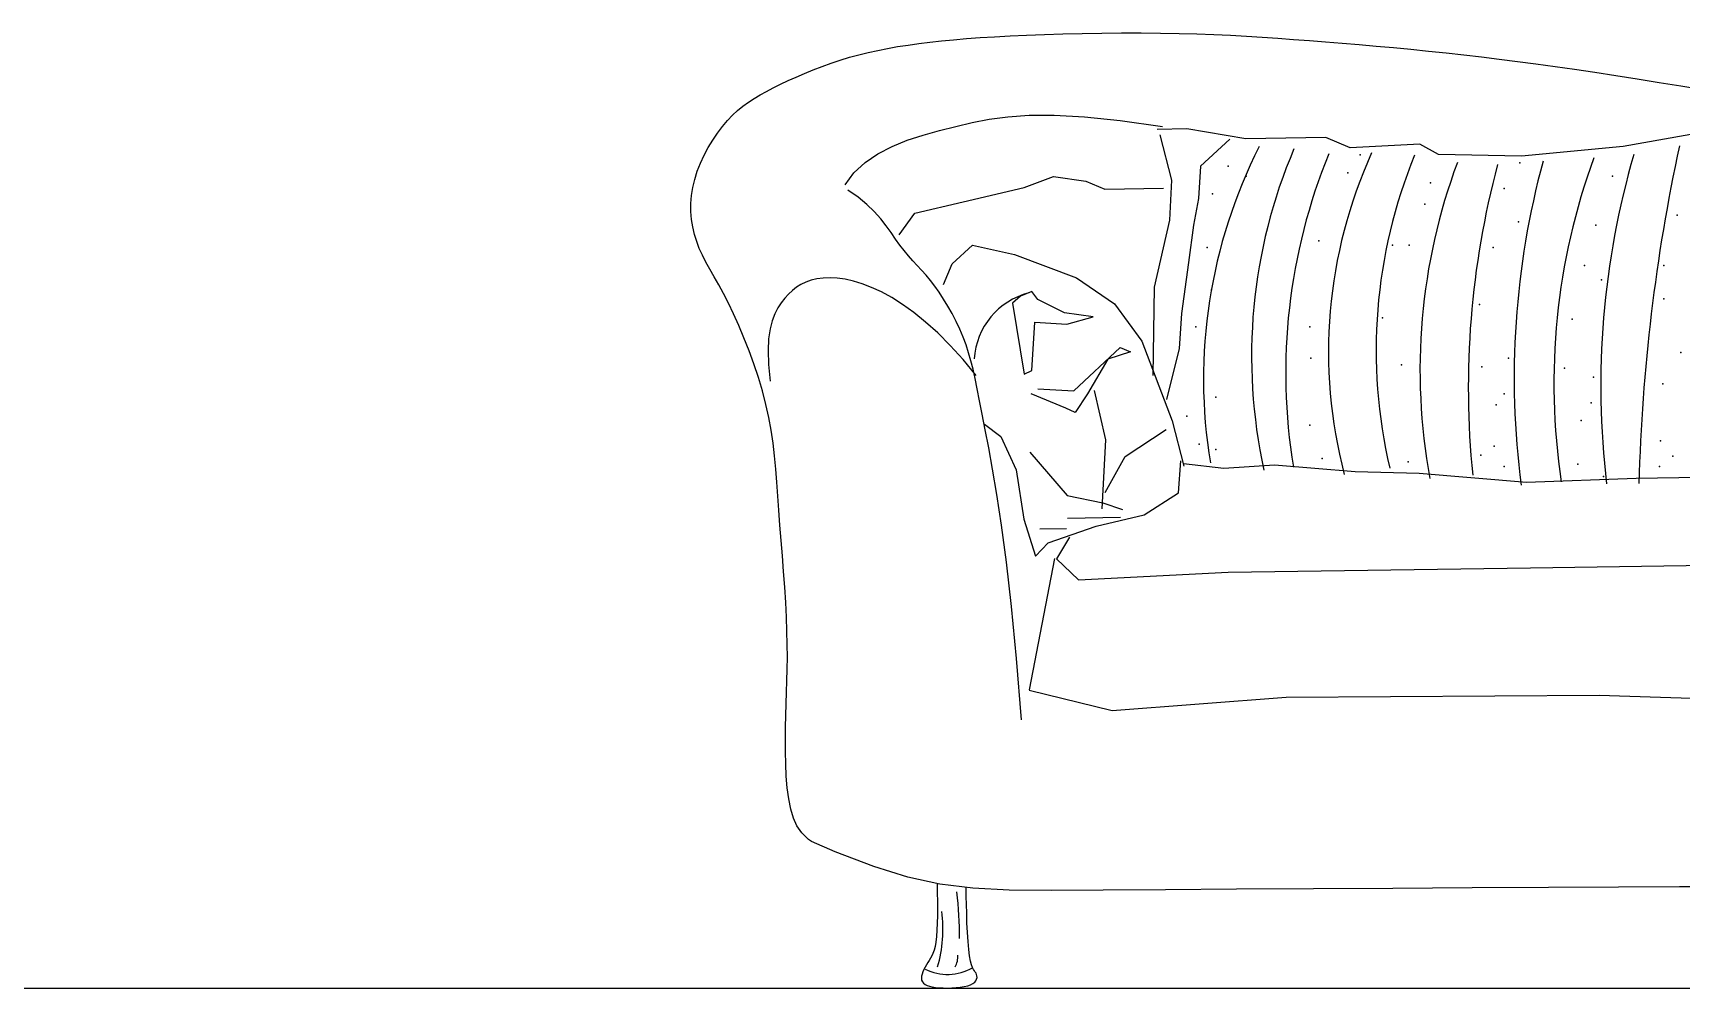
# Model space of a CAD drawing. Header units: inches. Extents: x 6 to 48.5, y 12.5 to 37.3.
# Drawn here: x 14.456 to 15.664, y 17.38 to 18.079 of the extents above; entities that cross this region are included whole.
import ezdxf

# ---------------------------------------------------------------- set-up
doc = ezdxf.new("R2010")
doc.units = ezdxf.units.IN
doc.header["$MEASUREMENT"] = 0
doc.layers.add('02', color=2, linetype='Continuous')
doc.layers.add('1', color=1, linetype='Continuous')

msp = doc.modelspace()

# ---------------------------------------------------------------- linework, layer by layer
at = {"layer": '02'}
for points in [[(15.0265, 17.4871), (15.0245, 17.4885), (15.0195, 17.4934), (15.0159, 17.4986), (15.0134, 17.5043), (15.0114, 17.5109), (15.0099, 17.5183), (15.0088, 17.5264), (15.0081, 17.535), (15.0077, 17.5439), (15.0075, 17.5529), (15.0075, 17.562), (15.0076, 17.5709), (15.0078, 17.5795), (15.0081, 17.588), (15.0084, 17.5964), (15.0086, 17.6048), (15.0088, 17.6133), (15.0089, 17.6222), (15.0088, 17.6314), (15.0086, 17.6412), (15.0082, 17.6515), (15.0077, 17.6623), (15.007, 17.6734), (15.0062, 17.6848), (15.0053, 17.6963), (15.0044, 17.7077), (15.0035, 17.7189), (15.0027, 17.7297), (15.002, 17.7401), (15.0012, 17.7502), (15.0004, 17.7599), (14.9995, 17.7695), (14.9984, 17.7789), (14.997, 17.7883), (14.9953, 17.7978), (14.9932, 17.8073), (14.9906, 17.8171), (14.9877, 17.827), (14.9844, 17.8369), (14.9809, 17.8466), (14.9771, 17.856), (14.9733, 17.865), (14.9695, 17.8735), (14.9657, 17.8814), (14.9621, 17.8885), (14.9586, 17.8949), (14.9553, 17.9008), (14.9522, 17.9063), (14.9493, 17.9115), (14.9467, 17.9165), (14.9444, 17.9215), (14.9425, 17.9266), (14.9409, 17.9318), (14.9396, 17.9373), (14.9387, 17.9428), (14.9383, 17.9485), (14.9383, 17.9543), (14.9387, 17.9602), (14.9396, 17.9662), (14.941, 17.9721), (14.9428, 17.9781), (14.9452, 17.984), (14.9479, 17.9899), (14.9509, 17.9955), (14.9542, 18.0009), (14.9577, 18.006), (14.9613, 18.0108), (14.965, 18.0152), (14.9687, 18.0191), (14.9725, 18.0226), (14.9764, 18.0257), (14.9804, 18.0287), (14.9845, 18.0314), (14.9889, 18.034), (14.9936, 18.0365), (14.9986, 18.0391), (15.0039, 18.0417), (15.0095, 18.0444), (15.0154, 18.047), (15.0215, 18.0497), (15.0279, 18.0523), (15.0343, 18.0548), (15.0409, 18.0572), (15.0476, 18.0594), (15.0544, 18.0615), (15.0612, 18.0634), (15.0681, 18.065), (15.0751, 18.0666), (15.0824, 18.068), (15.0897, 18.0693), (15.0973, 18.0705), (15.1052, 18.0716), (15.1133, 18.0726), (15.1218, 18.0736), (15.1307, 18.0744), (15.1401, 18.0752), (15.1501, 18.076), (15.1607, 18.0766), (15.1721, 18.0772), (15.1842, 18.0778), (15.1972, 18.0782), (15.2108, 18.0786), (15.2249, 18.0789), (15.2393, 18.0792), (15.2538, 18.0793), (15.2682, 18.0793), (15.2823, 18.0792), (15.2959, 18.079), (15.3089, 18.0787), (15.3214, 18.0782), (15.3335, 18.0777), (15.3452, 18.077), (15.3568, 18.0763), (15.3682, 18.0755), (15.3797, 18.0746), (15.3914, 18.0737), (15.4033, 18.0728), (15.4155, 18.0718), (15.4278, 18.0708), (15.4404, 18.0697), (15.453, 18.0686), (15.4658, 18.0674), (15.4787, 18.0661), (15.4916, 18.0648), (15.5045, 18.0634), (15.5174, 18.0619), (15.5305, 18.0602), (15.5439, 18.0585), (15.5574, 18.0567), (15.5714, 18.0548), (15.5857, 18.0527), (15.6006, 18.0505), (15.6159, 18.0481), (15.6316, 18.0457), (15.6476, 18.0431), (15.6635, 18.0406), (15.6794, 18.038)], [(15.0512, 17.968), (15.0577, 17.9769), (15.0658, 17.9845), (15.0752, 17.9908), (15.0856, 17.9962), (15.0968, 18.0007), (15.1084, 18.0045), (15.1204, 18.0078), (15.1324, 18.0109), (15.1443, 18.0137), (15.1567, 18.0162), (15.1704, 18.018), (15.1861, 18.0191), (15.2045, 18.0191), (15.2265, 18.0178), (15.2527, 18.0151), (15.2838, 18.0107)], [(15.2819, 18.0048), (15.2903, 17.9716), (15.2888, 17.9422), (15.2777, 17.8931), (15.2767, 17.8284)], [(15.2992, 17.7641), (15.3287, 17.7606), (15.3659, 17.7631), (15.4248, 17.7581), (15.4719, 17.7568), (15.5504, 17.7502), (15.6307, 17.7533), (15.6934, 17.7543), (15.6889, 17.7953), (15.7011, 17.8993), (15.7025, 17.9366), (15.7119, 17.9602), (15.7176, 17.9779), (15.7151, 18.0092), (15.6819, 18.0068), (15.6212, 17.9961), (15.5468, 17.9891), (15.486, 17.9902), (15.4722, 17.9978), (15.4213, 17.9951), (15.4035, 18.0027), (15.3447, 18.0018), (15.3015, 18.009), (15.2799, 18.0087)], [(15.333, 18.0016), (15.3117, 17.9817), (15.3101, 17.9582), (15.3065, 17.9385), (15.3029, 17.9111), (15.2976, 17.8738), (15.296, 17.8483), (15.2868, 17.8109)], [(15.0909, 17.9314), (15.1024, 17.9473), (15.1376, 17.9556), (15.1825, 17.9661), (15.204, 17.9742), (15.2276, 17.9707), (15.2414, 17.965), (15.2845, 17.9656)], [(15.1805, 17.5762), (15.1768, 17.6211), (15.1731, 17.6593), (15.1694, 17.6916), (15.1659, 17.7187), (15.1625, 17.7412), (15.1593, 17.7599), (15.1564, 17.7755), (15.1538, 17.7887), (15.1516, 17.8001), (15.1497, 17.81), (15.148, 17.8186), (15.1465, 17.8263), (15.145, 17.8331), (15.1434, 17.8393), (15.1417, 17.8451), (15.1398, 17.8508), (15.1376, 17.8566), (15.1352, 17.8624), (15.1325, 17.8681), (15.1296, 17.8738), (15.1266, 17.8792), (15.1234, 17.8844), (15.1202, 17.8894), (15.1169, 17.8939), (15.1137, 17.8981), (15.1105, 17.9019), (15.1072, 17.9055), (15.104, 17.909), (15.1008, 17.9125), (15.0976, 17.9161), (15.0945, 17.9199), (15.0913, 17.9239), (15.0882, 17.9283), (15.0849, 17.9331), (15.0813, 17.9381), (15.0773, 17.9433), (15.0726, 17.9485), (15.0671, 17.9538), (15.0607, 17.959), (15.0532, 17.9642)], [(15.1232, 17.895), (15.1297, 17.9102), (15.1446, 17.9239), (15.1754, 17.917), (15.2208, 17.9), (15.2485, 17.8809), (15.2685, 17.8537), (15.2909, 17.7953), (15.2993, 17.7621)], [(15.1473, 17.8284), (15.1377, 17.8401), (15.1283, 17.8505), (15.1191, 17.8596), (15.1102, 17.8676), (15.1016, 17.8745), (15.0933, 17.8805), (15.0854, 17.8855), (15.0778, 17.8896), (15.0706, 17.893), (15.0637, 17.8956), (15.0573, 17.8976), (15.0512, 17.8989), (15.0455, 17.8997), (15.0402, 17.9), (15.0352, 17.8998), (15.0306, 17.8992), (15.0264, 17.8982), (15.0225, 17.8969), (15.0189, 17.8952), (15.0156, 17.8931), (15.0126, 17.8908), (15.0097, 17.8881), (15.007, 17.885), (15.0044, 17.8817), (15.0019, 17.8779), (14.9997, 17.8737), (14.9978, 17.8686), (14.9962, 17.8626), (14.9952, 17.8554), (14.9949, 17.8467), (14.9952, 17.8364), (14.9964, 17.8242)], [(15.1881, 17.832), (15.1901, 17.8674), (15.2137, 17.866), (15.233, 17.8714), (15.2119, 17.8744), (15.1924, 17.8842), (15.1881, 17.89), (15.1797, 17.8866), (15.1739, 17.8814), (15.1823, 17.8294), (15.1881, 17.832)], [(15.1925, 17.8186), (15.2187, 17.8173), (15.2527, 17.8489), (15.2603, 17.8457), (15.2436, 17.8404), (15.2288, 17.8149), (15.2197, 17.8013), (15.2129, 17.8046), (15.1875, 17.8151)], [(15.2338, 17.8175), (15.2419, 17.7814), (15.2393, 17.7309)], [(15.1533, 17.7928), (15.1652, 17.7837), (15.1766, 17.7594), (15.1821, 17.7233), (15.1907, 17.6962)], [(15.2417, 17.7427), (15.2564, 17.769), (15.2865, 17.7888)], [(15.1865, 17.7722), (15.2139, 17.7406), (15.2401, 17.7351), (15.2545, 17.7303)], [(15.1907, 17.6962), (15.2001, 17.7058), (15.2352, 17.7181), (15.2704, 17.7264), (15.2956, 17.7425), (15.2972, 17.766)], [(15.2134, 17.7162), (15.194, 17.7159)], [(15.2529, 17.7244), (15.2141, 17.7238)], [(15.2157, 17.71), (15.2062, 17.6941), (15.2221, 17.6787), (15.3318, 17.6843), (15.5533, 17.6875), (15.765, 17.6907), (16.0043, 17.6825), (16.0181, 17.6768)], [(15.1864, 17.5981), (15.2048, 17.6944)], [(15.186, 17.5979), (15.247, 17.5831), (15.3743, 17.5928), (15.6037, 17.5943), (15.8959, 17.5849), (16.0077, 17.5807), (16.0151, 17.6102), (16.018, 17.6807)], [(15.699, 17.454), (15.6626, 17.4539), (15.6179, 17.4537), (15.5665, 17.4535), (15.5107, 17.4532), (15.4526, 17.4528), (15.3943, 17.4525), (15.338, 17.4521), (15.286, 17.4517), (15.2404, 17.4514), (15.2026, 17.4512), (15.1713, 17.4516), (15.1447, 17.453), (15.1206, 17.456), (15.0971, 17.4611), (15.0723, 17.4688), (15.044, 17.4796), (15.0265, 17.4871)], [(15.1186, 17.4565), (15.1186, 17.4531), (15.1187, 17.4488), (15.1188, 17.4439), (15.1189, 17.4385), (15.1188, 17.4329), (15.1187, 17.4274), (15.1185, 17.4222), (15.1182, 17.4175), (15.1177, 17.4135), (15.1171, 17.4102), (15.1164, 17.4075), (15.1156, 17.4052), (15.1147, 17.4033), (15.1137, 17.4016), (15.1128, 17.4), (15.1118, 17.3985), (15.1108, 17.3968), (15.1098, 17.3951), (15.1089, 17.3934), (15.1082, 17.3917), (15.1076, 17.39), (15.1072, 17.3884), (15.1071, 17.3869), (15.1073, 17.3856), (15.1078, 17.3844), (15.1086, 17.3833), (15.1098, 17.3824), (15.1113, 17.3817), (15.113, 17.3811), (15.1151, 17.3806), (15.1175, 17.3803), (15.1202, 17.38), (15.1231, 17.3799), (15.1262, 17.3798), (15.1294, 17.3799), (15.1325, 17.3801), (15.1356, 17.3804), (15.1385, 17.3809), (15.1411, 17.3815), (15.1432, 17.3822), (15.1449, 17.3831), (15.1462, 17.3841), (15.1471, 17.3852), (15.1476, 17.3864), (15.1479, 17.3876), (15.1478, 17.3887), (15.1476, 17.3897), (15.1472, 17.3907), (15.1466, 17.3915), (15.146, 17.3924), (15.1453, 17.3935), (15.1445, 17.3949), (15.1438, 17.3969), (15.1431, 17.3996), (15.1424, 17.4033), (15.1418, 17.408), (15.1413, 17.4138), (15.1409, 17.4205), (15.1405, 17.4276), (15.1403, 17.4346), (15.1401, 17.4411), (15.14, 17.4468), (15.1399, 17.4511), (15.1398, 17.4536)]]:
    msp.add_lwpolyline(points, dxfattribs=at)
for centre, radius, start, end in [((15.6905, 17.8256), 0.3767, 153.094, 189.3497), ((15.7359, 17.8425), 0.3869, 156.8719, 192.4508), ((15.7586, 17.8455), 0.3532, 155.597, 194.6712), ((16.9766, 17.7136), 1.3443, 167.8446, 178.4736), ((15.7979, 17.8302), 0.4239, 157.7228, 189.3525), ((15.8183, 17.8468), 0.378, 157.7489, 193.199), ((15.9073, 17.8325), 0.4349, 159.546, 190.5298), ((16.1401, 17.8196), 0.6323, 165.0307, 185.8251), ((16.1462, 17.8267), 0.6048, 164.7838, 187.4582), ((16.0504, 17.8226), 0.4799, 159.8524, 188.6357), ((16.2117, 17.8207), 0.6068, 163.7668, 186.7783), ((15.1987, 17.8376), 0.0529, 104.0443, 176.7517), ((14.8737, 17.4193), 0.2613, 359.2713, 6.7946), ((15.0247, 17.4227), 0.0982, 343.7668, 7.7325), ((15.1174, 17.4028), 0.0164, 332.472, 3.8662), ((15.1263, 17.4266), 0.0368, 243.48, 299.8187)]:
    msp.add_arc(centre, radius, start, end, dxfattribs=at)
for p in [(15.3319, 17.9818), (15.4285, 17.99), (15.5455, 17.9843), (15.345, 17.9745), (15.4195, 17.9769), (15.4801, 17.9696), (15.6134, 17.9745), (15.3205, 17.9614), (15.5341, 17.9655), (15.476, 17.954), (15.6609, 17.9459), (15.5447, 17.941), (15.6012, 17.9385), (15.3164, 17.9222), (15.3982, 17.9271), (15.4522, 17.9238), (15.4645, 17.9238), (15.5259, 17.9222), (15.593, 17.9091), (15.6511, 17.9091), (15.6053, 17.8984), (15.3197, 17.8911), (15.6511, 17.8845), (15.4449, 17.8706), (15.5161, 17.8805), (15.3082, 17.8641), (15.3917, 17.8641), (15.584, 17.8698), (15.3925, 17.8412), (15.4588, 17.8363), (15.5177, 17.8347), (15.5373, 17.8412), (15.6634, 17.8453), (15.5783, 17.8338), (15.5995, 17.8273), (15.6503, 17.8224), (15.3229, 17.8126), (15.5341, 17.815), (15.3017, 17.7987), (15.5283, 17.8069), (15.5979, 17.8085), (15.3917, 17.7921), (15.5905, 17.7954), (15.3107, 17.7782), (15.3229, 17.7742), (15.5267, 17.7766), (15.6486, 17.7807), (15.4007, 17.7676), (15.4637, 17.7652), (15.5169, 17.7701), (15.5341, 17.7619), (15.5881, 17.7635), (15.6478, 17.7619), (15.6576, 17.7693), (15.6069, 17.7545)]:
    msp.add_point(p, dxfattribs=at)
at = {"layer": '1'}
msp.add_line((6.3075, 17.3798), (26.6337, 17.3798), dxfattribs=at)

doc.saveas('drawing.dxf')
